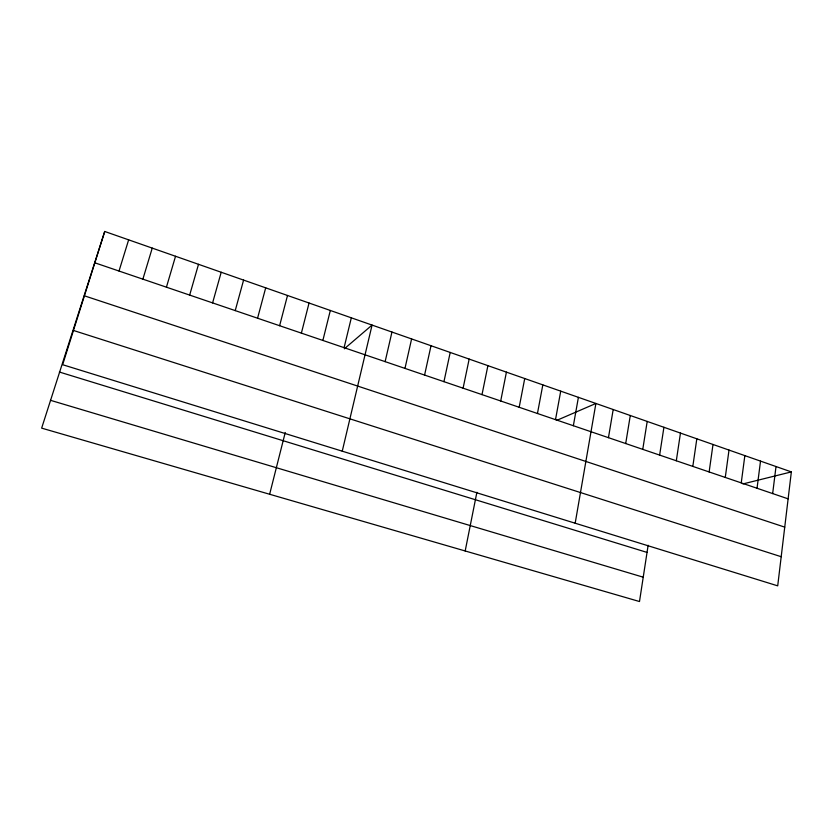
<?xml version="1.0" encoding="UTF-8"?>
<svg xmlns="http://www.w3.org/2000/svg" width="833" height="833" viewBox="0 0 833 833"><rect width="100%" height="100%" fill="white"/><g stroke="black" fill="none" stroke-linecap="round" stroke-linejoin="round"><path stroke-width="1.25" d="M791.35 471.905L777.71 585.849L62.642 364.708L104.729 231.47L791.35 471.905L742.89 483.942M772.66 493.584L776.012 466.532M757.041 488.263L760.519 461.107M741.245 482.88L744.848 455.62M725.272 477.444L729.01 450.07M709.133 471.957L713.006 444.468M692.817 466.397L696.825 438.804M676.313 460.774L680.467 433.077M648.136 545.271L639.494 601.53L41.65 428.131L104.729 231.47M659.632 455.099L663.922 427.277M642.764 449.351L647.199 421.425M625.708 443.552L630.289 415.5M608.454 437.679L613.192 409.513M575.176 523.218L595.897 403.464L556.683 420.405M573.354 425.725L578.404 397.341M555.507 419.645L560.724 391.146M537.452 413.501L542.824 384.877M519.188 407.285L524.728 378.536M500.706 400.985L506.422 372.132M465.178 550.977L476.892 492.282M482.005 394.623L487.899 365.645M463.096 388.188L469.166 359.085M443.947 381.67L450.205 352.442M424.58 375.069L431.015 345.726M404.973 368.394L411.606 338.927M385.127 361.637L391.958 332.044M342.248 451.184L372.07 325.078L344.362 348.788M344.091 347.663L351.328 317.821M322.871 340.447L330.326 310.459M269.642 494.261L285.25 432.473M301.379 333.127L309.053 303.014M279.617 325.713L287.51 295.476M257.564 318.206L265.696 287.833M235.229 310.605L243.59 280.096M212.592 302.9L221.203 272.256M189.664 295.09L198.514 264.311M166.433 287.177L175.534 256.262M142.88 279.159L152.241 248.109M119.015 271.037L128.646 239.842M50.449 400.298L643.232 577.196M59.382 372.028L647.043 552.414M73.46 330.462L781.198 556.715M84.404 295.819L784.738 527.133M94.827 262.801L788.122 498.842"/></g></svg>
